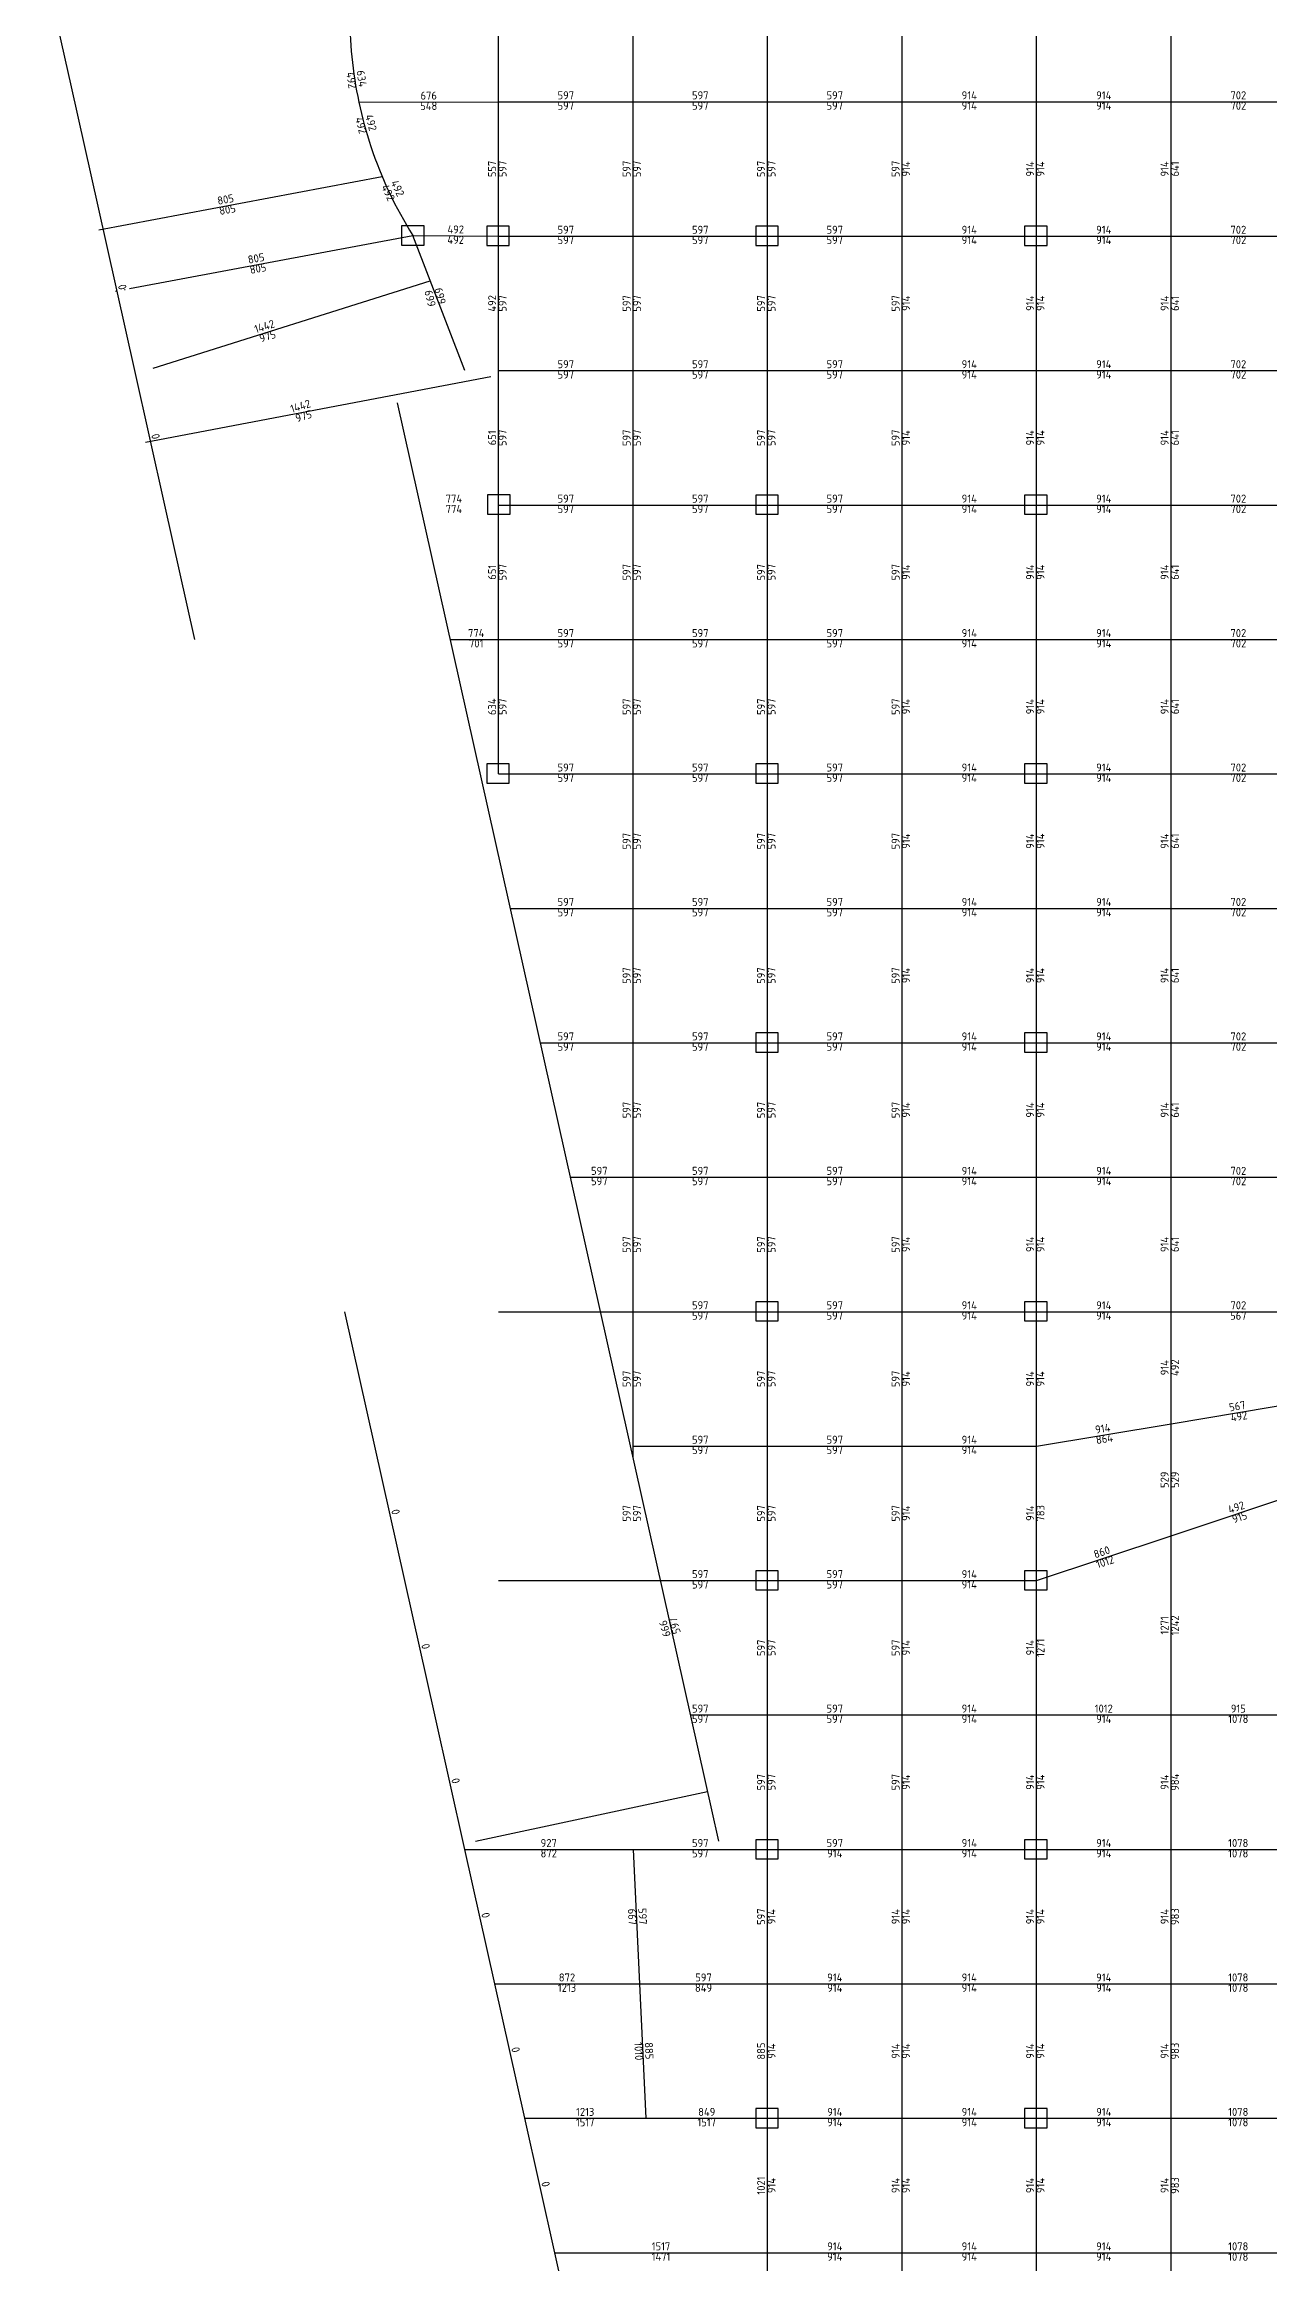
# Model space of a CAD drawing. Header units: millimetres. Extents: x -245177 to 1112891, y -1092030 to 122567.
# Drawn here: x -235483 to -197252, y -1002731 to -933430 of the extents above; entities that cross this region are included whole.
import ezdxf
from ezdxf.enums import TextEntityAlignment as Align

# ---------------------------------------------------------------- set-up
doc = ezdxf.new("R2010")
doc.units = ezdxf.units.MM
doc.header["$MEASUREMENT"] = 0
for name, color, linetype in [('0S-SLAB-DIMS', 40, 'Continuous'), ('13', 4, 'Continuous'), ('dsg', 7, 'Continuous'), ('jiantu', 134, 'Continuous')]:
    doc.layers.add(name, color=color, linetype=linetype)
doc.styles.add('TrueTypeFont', font='yjkeng.shx', dxfattribs={"bigfont": 'yjkchn.shx'})

msp = doc.modelspace()

# ---------------------------------------------------------------- linework, layer by layer
at = {"layer": '0S-SLAB-DIMS', "elevation": 0}
msp.add_lwpolyline([(-222022, -989569), (-214771, -988007)], dxfattribs=at)
at = {"layer": 'jiantu', "color": 94}
for p, q in [((-235483, -931022), (-234650, -934755)), ((-234650, -934755), (-233818, -938488)), ((-233818, -938488), (-232672, -943622)), ((-232672, -943622), (-231735, -947822)), ((-231735, -947822), (-230798, -952022)), ((-226114, -973022), (-225177, -977222)), ((-225177, -977222), (-224240, -981422)), ((-224240, -981422), (-223303, -985622)), ((-223303, -985622), (-222366, -989822)), ((-222366, -989822), (-221429, -994022)), ((-221429, -994022), (-220492, -998222)), ((-220492, -998222), (-219555, -1002422)), ((-219555, -1002422), (-218618, -1006622))]:
    msp.add_line(p, q, dxfattribs=at)
at = {"layer": 'jiantu'}
for p, q in [((-221300, -935222), (-221300, -931022)), ((-217100, -935222), (-217100, -931022)), ((-212900, -935222), (-212900, -931022)), ((-208700, -935222), (-208700, -931022)), ((-204500, -935222), (-204500, -931022)), ((-200300, -935222), (-200300, -931022)), ((-225662, -935238), (-221300, -935222)), ((-221300, -935222), (-217100, -935222)), ((-221300, -939422), (-221300, -935222)), ((-217100, -939422), (-217100, -935222)), ((-217100, -935222), (-212900, -935222)), ((-212900, -935222), (-208700, -935222)), ((-212900, -939422), (-212900, -935222)), ((-208700, -939422), (-208700, -935222)), ((-208700, -935222), (-204500, -935222)), ((-204500, -935222), (-200300, -935222)), ((-204500, -939422), (-204500, -935222)), ((-200300, -939422), (-200300, -935222)), ((-200300, -935222), (-196094, -935222)), ((-233784, -939220), (-224933, -937560)), ((-232830, -941061), (-223978, -939402)), ((-222356, -943622), (-223978, -939402)), ((-223978, -939402), (-221300, -939422)), ((-221300, -943622), (-221300, -939422)), ((-221300, -939422), (-217100, -939422)), ((-217100, -939422), (-212900, -939422)), ((-217100, -943622), (-217100, -939422)), ((-212900, -943622), (-212900, -939422)), ((-212900, -939422), (-208700, -939422)), ((-208700, -939422), (-204500, -939422)), ((-208700, -943622), (-208700, -939422)), ((-204500, -943622), (-204500, -939422)), ((-204500, -939422), (-200300, -939422)), ((-200300, -939422), (-196094, -939422)), ((-200300, -943622), (-200300, -939422)), ((-232977, -941089), (-232960, -941085)), ((-232089, -943548), (-223434, -940818)), ((-233258, -941141), (-233223, -941135)), ((-232329, -945854), (-221537, -943808)), ((-221300, -943622), (-217100, -943622)), ((-221300, -947822), (-221300, -943622)), ((-217100, -943622), (-212900, -943622)), ((-217100, -947822), (-217100, -943622)), ((-212900, -943622), (-208700, -943622)), ((-212900, -947822), (-212900, -943622)), ((-208700, -947822), (-208700, -943622)), ((-208700, -943622), (-204500, -943622)), ((-204500, -943622), (-200300, -943622)), ((-204500, -947822), (-204500, -943622)), ((-200300, -947822), (-200300, -943622)), ((-200300, -943622), (-196094, -943622)), ((-221300, -952022), (-221300, -947822)), ((-221300, -947822), (-217100, -947822)), ((-217100, -947822), (-212900, -947822)), ((-217100, -952022), (-217100, -947822)), ((-212900, -952022), (-212900, -947822)), ((-212900, -947822), (-208700, -947822)), ((-208700, -947822), (-204500, -947822)), ((-208700, -952022), (-208700, -947822)), ((-204500, -952022), (-204500, -947822)), ((-204500, -947822), (-200300, -947822)), ((-200300, -947822), (-196094, -947822)), ((-200300, -952022), (-200300, -947822)), ((-222802, -952022), (-217100, -952022)), ((-221300, -956222), (-221300, -952022)), ((-217100, -952022), (-212900, -952022)), ((-217100, -956222), (-217100, -952022)), ((-212900, -952022), (-208700, -952022)), ((-212900, -956222), (-212900, -952022)), ((-208700, -956222), (-208700, -952022)), ((-208700, -952022), (-204500, -952022)), ((-204500, -952022), (-200300, -952022)), ((-204500, -956222), (-204500, -952022)), ((-200300, -956222), (-200300, -952022)), ((-200300, -952022), (-196094, -952022)), ((-221300, -956222), (-217100, -956222)), ((-217100, -956222), (-212900, -956222)), ((-217100, -960422), (-217100, -956222)), ((-212900, -960422), (-212900, -956222)), ((-212900, -956222), (-208700, -956222)), ((-208700, -956222), (-204500, -956222)), ((-208700, -960422), (-208700, -956222)), ((-204500, -960422), (-204500, -956222)), ((-204500, -956222), (-200300, -956222)), ((-200300, -956222), (-196094, -956222)), ((-200300, -960422), (-200300, -956222)), ((-220927, -960422), (-217100, -960422)), ((-217100, -960422), (-212900, -960422)), ((-217100, -964622), (-217100, -960422)), ((-212900, -960422), (-208700, -960422)), ((-212900, -964622), (-212900, -960422)), ((-208700, -964622), (-208700, -960422)), ((-208700, -960422), (-204500, -960422)), ((-204500, -960422), (-200300, -960422)), ((-204500, -964622), (-204500, -960422)), ((-200300, -964622), (-200300, -960422)), ((-200300, -960422), (-196094, -960422)), ((-219990, -964622), (-217100, -964622)), ((-217100, -964622), (-212900, -964622)), ((-217100, -968822), (-217100, -964622)), ((-212900, -968822), (-212900, -964622)), ((-212900, -964622), (-208700, -964622)), ((-208700, -964622), (-204500, -964622)), ((-208700, -968822), (-208700, -964622)), ((-204500, -968822), (-204500, -964622)), ((-204500, -964622), (-200300, -964622)), ((-200300, -964622), (-196094, -964622)), ((-200300, -968822), (-200300, -964622)), ((-219052, -968822), (-212900, -968822)), ((-217100, -973022), (-217100, -968822)), ((-212900, -968822), (-208700, -968822)), ((-212900, -973022), (-212900, -968822)), ((-208700, -973022), (-208700, -968822)), ((-208700, -968822), (-204500, -968822)), ((-204500, -968822), (-200300, -968822)), ((-204500, -973022), (-204500, -968822)), ((-200300, -973022), (-200300, -968822)), ((-200300, -968822), (-196094, -968822)), ((-221300, -973022), (-217100, -973022)), ((-217100, -973022), (-212900, -973022)), ((-217100, -977222), (-217100, -973022)), ((-212900, -977222), (-212900, -973022)), ((-212900, -973022), (-208700, -973022)), ((-208700, -973022), (-204500, -973022)), ((-208700, -977222), (-208700, -973022)), ((-204500, -977222), (-204500, -973022)), ((-204500, -973022), (-200300, -973022)), ((-200300, -973022), (-196094, -973022)), ((-200300, -976522), (-200300, -973022)), ((-200300, -976522), (-196094, -975822)), ((-204500, -977222), (-200300, -976522)), ((-200300, -980023), (-200300, -976522)), ((-217100, -977222), (-212900, -977222)), ((-217100, -977573), (-217100, -977222)), ((-212900, -977222), (-208700, -977222)), ((-212900, -981422), (-212900, -977222)), ((-208700, -981422), (-208700, -977222)), ((-208700, -977222), (-204500, -977222)), ((-204500, -981422), (-204500, -977222)), ((-200300, -980023), (-196094, -978622)), ((-204500, -981422), (-200300, -980023)), ((-200300, -985622), (-200300, -980023)), ((-221300, -981422), (-217100, -981422)), ((-217100, -981422), (-212900, -981422)), ((-212900, -985622), (-212900, -981422)), ((-212900, -981422), (-208700, -981422)), ((-208700, -981422), (-204500, -981422)), ((-208700, -985622), (-208700, -981422)), ((-204500, -985622), (-204500, -981422)), ((-215303, -985622), (-212900, -985622)), ((-212900, -985622), (-208700, -985622)), ((-212900, -989822), (-212900, -985622)), ((-208700, -989822), (-208700, -985622)), ((-208700, -985622), (-204500, -985622)), ((-204500, -985622), (-200300, -985622)), ((-204500, -989822), (-204500, -985622)), ((-200300, -989822), (-200300, -985622)), ((-200300, -985622), (-196097, -985622)), ((-222366, -989822), (-217100, -989822)), ((-217100, -989822), (-212900, -989822)), ((-217100, -989822), (-216898, -994022)), ((-212900, -994022), (-212900, -989822)), ((-212900, -989822), (-208700, -989822)), ((-208700, -989822), (-204500, -989822)), ((-208700, -994022), (-208700, -989822)), ((-204500, -994022), (-204500, -989822)), ((-204500, -989822), (-200300, -989822)), ((-200300, -989822), (-196100, -989822)), ((-200300, -994022), (-200300, -989822)), ((-221429, -994022), (-216898, -994022)), ((-216898, -994022), (-212900, -994022)), ((-216898, -994022), (-216696, -998222)), ((-212900, -994022), (-208700, -994022)), ((-212900, -998222), (-212900, -994022)), ((-208700, -998222), (-208700, -994022)), ((-208700, -994022), (-204500, -994022)), ((-204500, -994022), (-200300, -994022)), ((-204500, -998222), (-204500, -994022)), ((-200300, -998222), (-200300, -994022)), ((-200300, -994022), (-196100, -994022)), ((-220492, -998222), (-216696, -998222)), ((-216696, -998222), (-212900, -998222)), ((-212900, -1002422), (-212900, -998222)), ((-212900, -998222), (-208700, -998222)), ((-208700, -998222), (-204500, -998222)), ((-208700, -1002422), (-208700, -998222)), ((-204500, -1002422), (-204500, -998222)), ((-204500, -998222), (-200300, -998222)), ((-200300, -998222), (-196100, -998222)), ((-200300, -1002422), (-200300, -998222)), ((-219555, -1002422), (-212900, -1002422)), ((-212900, -1002422), (-208700, -1002422)), ((-212900, -1006622), (-212900, -1002422)), ((-208700, -1006622), (-208700, -1002422)), ((-208700, -1002422), (-204500, -1002422)), ((-204500, -1002422), (-200300, -1002422)), ((-204500, -1006622), (-204500, -1002422)), ((-200300, -1006622), (-200300, -1002422)), ((-200300, -1002422), (-196100, -1002422))]:
    msp.add_line(p, q, dxfattribs=at)
at = {"layer": 'jiantu', "color": 54}
for points in [[(-223628, -939102), (-224328, -939102), (-224328, -939702), (-223628, -939702)], [(-220970, -939112), (-221670, -939112), (-221670, -939712), (-220970, -939712)], [(-212570, -939112), (-213270, -939112), (-213270, -939712), (-212570, -939712)], [(-204170, -939112), (-204870, -939112), (-204870, -939712), (-204170, -939712)], [(-220940, -947502), (-221640, -947502), (-221640, -948102), (-220940, -948102)], [(-212570, -947512), (-213270, -947512), (-213270, -948112), (-212570, -948112)], [(-204170, -947512), (-204870, -947512), (-204870, -948112), (-204170, -948112)], [(-220970, -955912), (-221670, -955912), (-221670, -956512), (-220970, -956512)], [(-212570, -955912), (-213270, -955912), (-213270, -956512), (-212570, -956512)], [(-204170, -955912), (-204870, -955912), (-204870, -956512), (-204170, -956512)], [(-212570, -964312), (-213270, -964312), (-213270, -964912), (-212570, -964912)], [(-204170, -964312), (-204870, -964312), (-204870, -964912), (-204170, -964912)], [(-212570, -972712), (-213270, -972712), (-213270, -973312), (-212570, -973312)], [(-204170, -972712), (-204870, -972712), (-204870, -973312), (-204170, -973312)], [(-212570, -981117), (-213270, -981117), (-213270, -981717), (-212570, -981717)], [(-204170, -981117), (-204870, -981117), (-204870, -981717), (-204170, -981717)], [(-212570, -989517), (-213270, -989517), (-213270, -990117), (-212570, -990117)], [(-204170, -989517), (-204870, -989517), (-204870, -990117), (-204170, -990117)], [(-212570, -997917), (-213270, -997917), (-213270, -998517), (-212570, -998517)], [(-204170, -997917), (-204870, -997917), (-204870, -998517), (-204170, -998517)]]:
    msp.add_lwpolyline(points, close=True, dxfattribs=at)
at = {"layer": 'jiantu', "elevation": 0}
msp.add_lwpolyline([(-214422, -989569), (-224453, -944624)], dxfattribs=at)
at = {"layer": 'jiantu', "color": 94}
msp.add_arc((-213018, -932548), 12927, 173.13138, 185.65677, dxfattribs=at)
at = {"layer": 'jiantu'}
for start, end in [(185.65677, 192.01403), (192.01403, 198.37128), (198.37128, 212.02104)]:
    msp.add_arc((-213018, -932548), 12927, start, end, dxfattribs=at)

# ---------------------------------------------------------------- texts
at = {"layer": '13', "color": 4, "linetype": 'Continuous', "style": 'TrueTypeFont'}
for s, rotation, p in [('634', 278.8354, (-225772, -934530)), ('676', 0.21731, (-223481, -935230)), ('557', 90, (-221300, -937322)), ('597', 90, (-217100, -937322)), ('597', 90, (-212900, -937322)), ('597', 90, (-208700, -937322)), ('669', 103.736, (-223243, -941316)), ('597', 90, (-217100, -941522)), ('597', 90, (-212900, -941522)), ('597', 90, (-208700, -941522)), ('651', 90, (-221300, -945722)), ('597', 90, (-217100, -945722)), ('597', 90, (-212900, -945722)), ('597', 90, (-208700, -945722)), ('651', 90, (-221300, -949922)), ('597', 90, (-217100, -949922)), ('597', 90, (-212900, -949922)), ('597', 90, (-208700, -949922)), ('634', 90, (-221300, -954122)), ('597', 90, (-217100, -954122)), ('597', 90, (-212900, -954122)), ('597', 90, (-208700, -954122)), ('597', 90, (-217100, -958322)), ('597', 90, (-212900, -958322)), ('597', 90, (-208700, -958322)), ('597', 90, (-217100, -962522)), ('597', 90, (-212900, -962522)), ('597', 90, (-208700, -962522)), ('597', 90, (-217100, -966722)), ('597', 90, (-212900, -966722)), ('597', 90, (-208700, -966722)), ('597', 90, (-217100, -970922)), ('597', 90, (-212900, -970922)), ('597', 90, (-208700, -970922)), ('597', 90, (-217100, -975122)), ('597', 90, (-212900, -975122)), ('597', 90, (-208700, -975122)), ('567', 9.45603, (-198197, -976172)), ('529', 90, (-200300, -978273)), ('597', 90, (-217100, -979322)), ('597', 90, (-212900, -979322)), ('597', 90, (-208700, -979322)), ('666', 105.55268, (-215916, -982870)), ('597', 90, (-212900, -983522)), ('597', 90, (-208700, -983522)), ('597', 90, (-212900, -987722)), ('597', 90, (-208700, -987722)), ('597', 272.75306, (-216999, -991922)), ('597', 90, (-212900, -991922))]:
    msp.add_text(s, height=250, rotation=rotation, dxfattribs=at).set_placement(p, align=Align.BOTTOM_CENTER)
for s, rotation, p in [('548', 0.21731, (-223481, -935230)), ('597', 90, (-221300, -937322)), ('597', 90, (-217100, -937322)), ('597', 90, (-212900, -937322)), ('641', 90, (-200300, -937322)), ('669', 103.736, (-223243, -941316)), ('597', 90, (-221300, -941522)), ('597', 90, (-217100, -941522)), ('597', 90, (-212900, -941522)), ('641', 90, (-200300, -941522)), ('597', 90, (-221300, -945722)), ('597', 90, (-217100, -945722)), ('597', 90, (-212900, -945722)), ('641', 90, (-200300, -945722)), ('597', 90, (-221300, -949922)), ('597', 90, (-217100, -949922)), ('597', 90, (-212900, -949922)), ('641', 90, (-200300, -949922)), ('597', 90, (-221300, -954122)), ('597', 90, (-217100, -954122)), ('597', 90, (-212900, -954122)), ('641', 90, (-200300, -954122)), ('597', 90, (-217100, -958322)), ('597', 90, (-212900, -958322)), ('641', 90, (-200300, -958322)), ('597', 90, (-217100, -962522)), ('597', 90, (-212900, -962522)), ('641', 90, (-200300, -962522)), ('597', 90, (-217100, -966722)), ('597', 90, (-212900, -966722)), ('641', 90, (-200300, -966722)), ('597', 90, (-217100, -970922)), ('597', 90, (-212900, -970922)), ('641', 90, (-200300, -970922)), ('597', 90, (-217100, -975122)), ('597', 90, (-212900, -975122)), ('529', 90, (-200300, -978273)), ('597', 90, (-217100, -979322)), ('597', 90, (-212900, -979322)), ('597', 105.55268, (-215916, -982870)), ('597', 90, (-212900, -983522)), ('597', 90, (-212900, -987722)), ('667', 272.75306, (-216999, -991922))]:
    msp.add_text(s, height=250, rotation=rotation, dxfattribs=at).set_placement(p, align=Align.TOP_CENTER)
for s, p in [('597', (-219200, -935222)), ('597', (-215000, -935222)), ('597', (-210800, -935222)), ('702', (-198197, -935222)), ('597', (-219200, -939422)), ('597', (-215000, -939422)), ('597', (-210800, -939422)), ('702', (-198197, -939422)), ('597', (-219200, -943622)), ('597', (-215000, -943622)), ('597', (-210800, -943622)), ('702', (-198197, -943622)), ('597', (-219200, -947822)), ('597', (-215000, -947822)), ('597', (-210800, -947822)), ('702', (-198197, -947822)), ('597', (-219200, -952022)), ('597', (-215000, -952022)), ('597', (-210800, -952022)), ('702', (-198197, -952022)), ('597', (-219200, -956222)), ('597', (-215000, -956222)), ('597', (-210800, -956222)), ('702', (-198197, -956222)), ('597', (-219200, -960422)), ('597', (-215000, -960422)), ('597', (-210800, -960422)), ('702', (-198197, -960422)), ('597', (-219200, -964622)), ('597', (-215000, -964622)), ('597', (-210800, -964622)), ('702', (-198197, -964622)), ('597', (-218153, -968822)), ('597', (-215000, -968822)), ('597', (-210800, -968822)), ('702', (-198197, -968822)), ('597', (-215000, -973022)), ('597', (-210800, -973022)), ('702', (-198197, -973022)), ('597', (-215000, -977222)), ('597', (-210800, -977222)), ('597', (-215000, -981422)), ('597', (-210800, -981422)), ('597', (-215000, -985622)), ('597', (-210800, -985622)), ('597', (-215000, -989822)), ('597', (-210800, -989822)), ('597', (-214899, -994022))]:
    msp.add_text(s, height=250, dxfattribs=at).set_placement(p, align=Align.BOTTOM_CENTER)
for s, p in [('597', (-219200, -935222)), ('597', (-215000, -935222)), ('597', (-210800, -935222)), ('702', (-198197, -935222)), ('597', (-219200, -939422)), ('597', (-215000, -939422)), ('597', (-210800, -939422)), ('702', (-198197, -939422)), ('597', (-219200, -943622)), ('597', (-215000, -943622)), ('597', (-210800, -943622)), ('702', (-198197, -943622)), ('597', (-219200, -947822)), ('597', (-215000, -947822)), ('597', (-210800, -947822)), ('702', (-198197, -947822)), ('701', (-221998, -952022)), ('597', (-219200, -952022)), ('597', (-215000, -952022)), ('597', (-210800, -952022)), ('702', (-198197, -952022)), ('597', (-219200, -956222)), ('597', (-215000, -956222)), ('597', (-210800, -956222)), ('702', (-198197, -956222)), ('597', (-219200, -960422)), ('597', (-215000, -960422)), ('597', (-210800, -960422)), ('702', (-198197, -960422)), ('597', (-219200, -964622)), ('597', (-215000, -964622)), ('597', (-210800, -964622)), ('702', (-198197, -964622)), ('597', (-218153, -968822)), ('597', (-215000, -968822)), ('597', (-210800, -968822)), ('702', (-198197, -968822)), ('597', (-215000, -973022)), ('597', (-210800, -973022)), ('567', (-198197, -973022)), ('597', (-215000, -977222)), ('597', (-210800, -977222)), ('597', (-215000, -981422)), ('597', (-210800, -981422)), ('597', (-215000, -985622)), ('597', (-210800, -985622)), ('597', (-215000, -989822))]:
    msp.add_text(s, height=250, dxfattribs=at).set_placement(p, align=Align.TOP_CENTER)
at = {"layer": 'dsg', "color": 1, "linetype": 'Continuous', "style": 'TrueTypeFont'}
for rotation, p in [(278.8354, (-225772, -934530)), (285.19265, (-225474, -935930)), (295.19616, (-224632, -938012)), (359.57222, (-222639, -939412)), (90, (-200300, -974772)), (9.45603, (-198197, -976172))]:
    msp.add_text('492', height=250, rotation=rotation, dxfattribs=at).set_placement(p, align=Align.TOP_CENTER)
at = {"layer": 'dsg', "color": 2, "linetype": 'Continuous', "style": 'TrueTypeFont'}
for s, p in [('914', (-206600, -935222)), ('914', (-202400, -935222)), ('914', (-206600, -939422)), ('914', (-202400, -939422)), ('914', (-206600, -943622)), ('914', (-202400, -943622)), ('774', (-222695, -947822)), ('914', (-206600, -947822)), ('914', (-202400, -947822)), ('774', (-221998, -952022)), ('914', (-206600, -952022)), ('914', (-202400, -952022)), ('914', (-206600, -956222)), ('914', (-202400, -956222)), ('914', (-206600, -960422)), ('914', (-202400, -960422)), ('914', (-206600, -964622)), ('914', (-202400, -964622)), ('914', (-206600, -968822)), ('914', (-202400, -968822)), ('914', (-206600, -973022)), ('914', (-202400, -973022)), ('914', (-206600, -977222)), ('914', (-206600, -981422)), ('914', (-206600, -985622)), ('915', (-198198, -985622)), ('914', (-206600, -989822)), ('914', (-202400, -989822)), ('872', (-219163, -994022)), ('914', (-210800, -994022)), ('914', (-206600, -994022)), ('914', (-202400, -994022)), ('849', (-214798, -998222)), ('914', (-210800, -998222)), ('914', (-206600, -998222)), ('914', (-202400, -998222)), ('914', (-210800, -1002422)), ('914', (-206600, -1002422)), ('914', (-202400, -1002422))]:
    msp.add_text(s, height=250, dxfattribs=at).set_placement(p, align=Align.BOTTOM_CENTER)
for s, p in [('914', (-206600, -935222)), ('914', (-202400, -935222)), ('914', (-206600, -939422)), ('914', (-202400, -939422)), ('914', (-206600, -943622)), ('914', (-202400, -943622)), ('774', (-222695, -947822)), ('914', (-206600, -947822)), ('914', (-202400, -947822)), ('914', (-206600, -952022)), ('914', (-202400, -952022)), ('914', (-206600, -956222)), ('914', (-202400, -956222)), ('914', (-206600, -960422)), ('914', (-202400, -960422)), ('914', (-206600, -964622)), ('914', (-202400, -964622)), ('914', (-206600, -968822)), ('914', (-202400, -968822)), ('914', (-206600, -973022)), ('914', (-202400, -973022)), ('914', (-206600, -977222)), ('914', (-206600, -981422)), ('914', (-206600, -985622)), ('914', (-202400, -985622)), ('872', (-219733, -989822)), ('914', (-210800, -989822)), ('914', (-206600, -989822)), ('914', (-202400, -989822)), ('849', (-214899, -994022)), ('914', (-210800, -994022)), ('914', (-206600, -994022)), ('914', (-202400, -994022)), ('914', (-210800, -998222)), ('914', (-206600, -998222)), ('914', (-202400, -998222)), ('914', (-210800, -1002422)), ('914', (-206600, -1002422)), ('914', (-202400, -1002422))]:
    msp.add_text(s, height=250, dxfattribs=at).set_placement(p, align=Align.TOP_CENTER)
at = {"layer": 'dsg', "color": 1, "linetype": 'Continuous', "style": 'TrueTypeFont'}
for s, rotation, p in [('492', 285.19265, (-225474, -935930)), ('492', 295.19616, (-224632, -938012)), ('492', 359.57222, (-222639, -939412)), ('0', 282.57621, (-233245, -941055)), ('492', 90, (-221300, -941522)), ('0', 282.57621, (-232204, -945722)), ('0', 282.57621, (-224708, -979322)), ('492', 18.41958, (-198197, -979323)), ('0', 282.57621, (-223771, -983522)), ('0', 282.57621, (-222834, -987722)), ('0', 282.57621, (-221897, -991922)), ('0', 282.57621, (-220960, -996122)), ('0', 282.57621, (-220023, -1000322))]:
    msp.add_text(s, height=250, rotation=rotation, dxfattribs=at).set_placement(p, align=Align.BOTTOM_CENTER)
at = {"layer": 'dsg', "color": 2, "linetype": 'Continuous', "style": 'TrueTypeFont'}
for s, rotation, p in [('914', 90, (-208700, -937322)), ('914', 90, (-204500, -937322)), ('805', 10.6173, (-229789, -938471)), ('805', 10.6173, (-228835, -940312)), ('914', 90, (-208700, -941522)), ('914', 90, (-204500, -941522)), ('914', 90, (-208700, -945722)), ('914', 90, (-204500, -945722)), ('914', 90, (-208700, -949922)), ('914', 90, (-204500, -949922)), ('914', 90, (-208700, -954122)), ('914', 90, (-204500, -954122)), ('914', 90, (-208700, -958322)), ('914', 90, (-204500, -958322)), ('914', 90, (-208700, -962522)), ('914', 90, (-204500, -962522)), ('914', 90, (-208700, -966722)), ('914', 90, (-204500, -966722)), ('914', 90, (-208700, -970922)), ('914', 90, (-204500, -970922)), ('914', 90, (-208700, -975122)), ('914', 90, (-204500, -975122)), ('864', 9.45603, (-202400, -976872)), ('914', 90, (-208700, -979322)), ('783', 90, (-204500, -979322)), ('915', 18.41958, (-198197, -979323)), ('914', 90, (-208700, -983522)), ('914', 90, (-208700, -987722)), ('914', 90, (-204500, -987722)), ('914', 90, (-212900, -991922)), ('914', 90, (-208700, -991922)), ('914', 90, (-204500, -991922)), ('914', 90, (-212900, -996122)), ('914', 90, (-208700, -996122)), ('914', 90, (-204500, -996122)), ('914', 90, (-212900, -1000322)), ('914', 90, (-208700, -1000322)), ('914', 90, (-204500, -1000322))]:
    msp.add_text(s, height=250, rotation=rotation, dxfattribs=at).set_placement(p, align=Align.TOP_CENTER)
for s, rotation, p in [('914', 90, (-204500, -937322)), ('914', 90, (-200300, -937322)), ('805', 10.6173, (-229789, -938471)), ('805', 10.6173, (-228835, -940312)), ('914', 90, (-204500, -941522)), ('914', 90, (-200300, -941522)), ('914', 90, (-204500, -945722)), ('914', 90, (-200300, -945722)), ('914', 90, (-204500, -949922)), ('914', 90, (-200300, -949922)), ('914', 90, (-204500, -954122)), ('914', 90, (-200300, -954122)), ('914', 90, (-204500, -958322)), ('914', 90, (-200300, -958322)), ('914', 90, (-204500, -962522)), ('914', 90, (-200300, -962522)), ('914', 90, (-204500, -966722)), ('914', 90, (-200300, -966722)), ('914', 90, (-204500, -970922)), ('914', 90, (-200300, -970922)), ('914', 90, (-204500, -975122)), ('914', 90, (-200300, -974772)), ('914', 9.45603, (-202400, -976872)), ('914', 90, (-204500, -979322)), ('860', 18.41958, (-202400, -980722)), ('914', 90, (-204500, -983522)), ('914', 90, (-204500, -987722)), ('914', 90, (-200300, -987722)), ('914', 90, (-208700, -991922)), ('914', 90, (-204500, -991922)), ('914', 90, (-200300, -991922)), ('885', 272.75306, (-216797, -996122)), ('885', 90, (-212900, -996122)), ('914', 90, (-208700, -996122)), ('914', 90, (-204500, -996122)), ('914', 90, (-200300, -996122)), ('914', 90, (-208700, -1000322)), ('914', 90, (-204500, -1000322)), ('914', 90, (-200300, -1000322))]:
    msp.add_text(s, height=250, rotation=rotation, dxfattribs=at).set_placement(p, align=Align.BOTTOM_CENTER)
at = {"layer": 'dsg', "linetype": 'Continuous', "style": 'TrueTypeFont'}
for s, rotation, p in [('1442', 17.50416, (-228551, -942432)), ('1442', 17.50416, (-227426, -944924)), ('1271', 90, (-200300, -982822)), ('1021', 90, (-212900, -1000322))]:
    msp.add_text(s, height=250, rotation=rotation, dxfattribs=at).set_placement(p, align=Align.BOTTOM_CENTER)
at = {"layer": 'dsg', "color": 6, "linetype": 'Continuous', "style": 'TrueTypeFont'}
for s, rotation, p in [('975', 17.50416, (-228551, -942432)), ('975', 17.50416, (-227426, -944924)), ('1012', 18.41958, (-202400, -980722)), ('984', 90, (-200300, -987722)), ('983', 90, (-200300, -991922)), ('1010', 272.75306, (-216797, -996122)), ('983', 90, (-200300, -996122)), ('983', 90, (-200300, -1000322))]:
    msp.add_text(s, height=250, rotation=rotation, dxfattribs=at).set_placement(p, align=Align.TOP_CENTER)
at = {"layer": 'dsg', "linetype": 'Continuous', "style": 'TrueTypeFont'}
for s, p in [('1242', (-200300, -982822)), ('1271', (-204500, -983522))]:
    msp.add_text(s, height=250, rotation=90, dxfattribs=at).set_placement(p, align=Align.TOP_CENTER)
at = {"layer": 'dsg', "color": 6, "linetype": 'Continuous', "style": 'TrueTypeFont'}
for s, p in [('1012', (-202400, -985622)), ('927', (-219733, -989822))]:
    msp.add_text(s, height=250, dxfattribs=at).set_placement(p, align=Align.BOTTOM_CENTER)
at = {"layer": 'dsg', "linetype": 'Continuous', "style": 'TrueTypeFont'}
for s, p in [('1078', (-198198, -985622)), ('1078', (-198200, -989822)), ('1213', (-219163, -994022)), ('1078', (-198200, -994022)), ('1517', (-218594, -998222)), ('1517', (-214798, -998222)), ('1078', (-198200, -998222)), ('1471', (-216227, -1002422)), ('1078', (-198200, -1002422))]:
    msp.add_text(s, height=250, dxfattribs=at).set_placement(p, align=Align.TOP_CENTER)
for s, p in [('1078', (-198200, -989822)), ('1078', (-198200, -994022)), ('1213', (-218594, -998222)), ('1078', (-198200, -998222)), ('1517', (-216227, -1002422)), ('1078', (-198200, -1002422))]:
    msp.add_text(s, height=250, dxfattribs=at).set_placement(p, align=Align.BOTTOM_CENTER)

doc.saveas('drawing.dxf')
